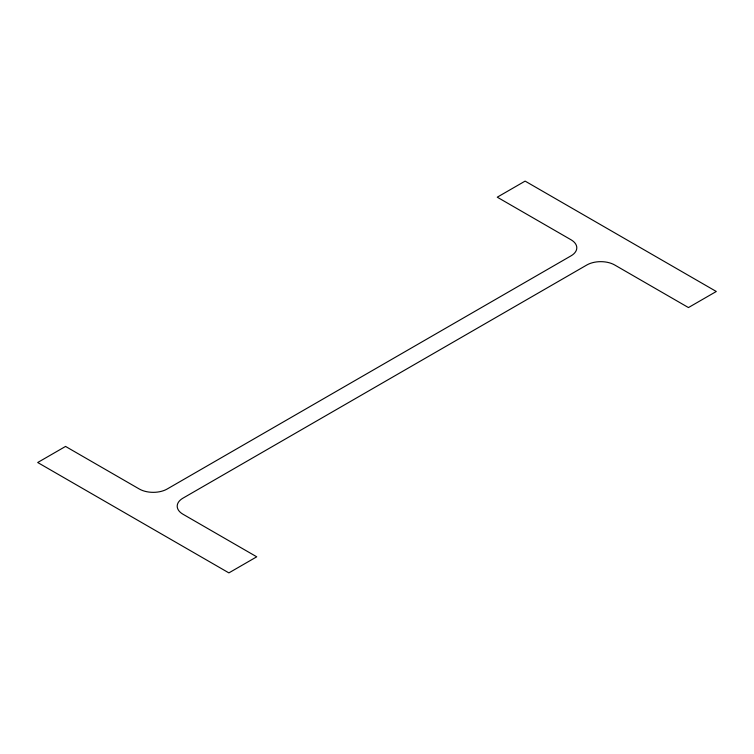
<?xml version="1.0" encoding="UTF-8"?>
<svg xmlns="http://www.w3.org/2000/svg" width="754" height="754" viewBox="0 0 754 754"><rect width="100%" height="100%" fill="white"/><g stroke="black" fill="none" stroke-linecap="round" stroke-linejoin="round"><path stroke-width="1.13" d="M65.551 446.434L37.7 462.513L228.886 572.889L256.737 556.81L182.977 514.228A19.698 11.367 0 0 1 182.977 498.149L586.838 264.984A19.698 11.367 0 0 1 614.689 264.984L688.449 307.566L716.3 291.487L525.114 181.111L497.263 197.19L571.023 239.772A19.698 11.367 0 0 1 571.023 255.851L167.162 489.016A19.698 11.367 0 0 1 139.311 489.016L65.551 446.434"/></g></svg>
